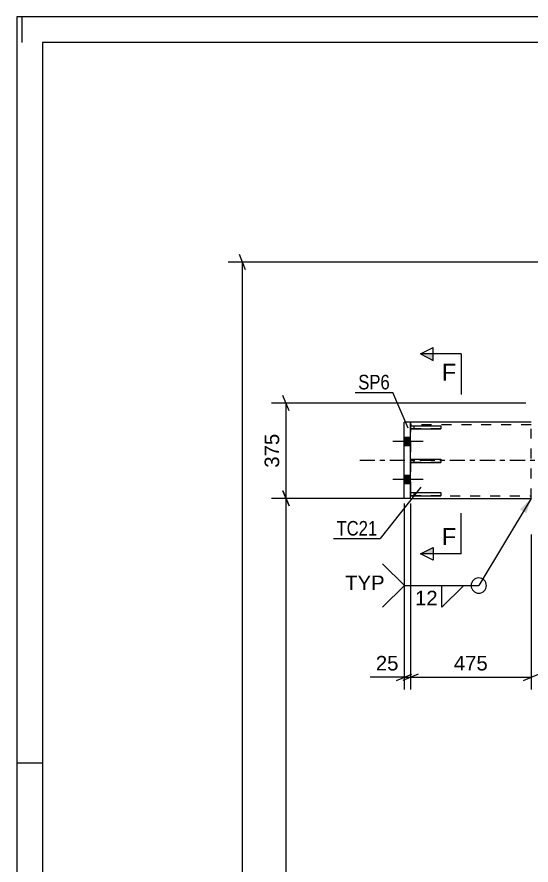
# Model space of a CAD drawing. Header units: millimetres. Extents: x -315 to 526, y -215 to 379.
# Drawn here: x -315.3 to -214, y 211.9 to 379 of the extents above; entities that cross this region are included whole.
import ezdxf

# ---------------------------------------------------------------- set-up
doc = ezdxf.new("R2010")
doc.units = ezdxf.units.MM
doc.linetypes.add('DXK_LINE_DOT2', pattern=[3.9198, 1.9599, -1.9599])
doc.linetypes.add('DXK_LINE_DOT3', pattern=[5.9187, 2.979, -0.9799, 0.9799, -0.9799])
doc.styles.add('Arial', font='arial.ttf', dxfattribs={"height": 0.2})
doc.styles.add('Arial Narrow', font='ARIALN.TTF', dxfattribs={"height": 0.2})

# ---------------------------------------------------------------- blocks, each defined once
blk = doc.blocks.new('Unknown-284857918-17864')
at = {"color": 5, "linetype": 'Continuous'}
for p, q in [((525.75, 378.96), (-315.25, 378.96)), ((-315.25, 378.96), (-315.25, -215.04)), ((-314.25, 373.96), (-314.25, 378.96)), ((520.75, 373.96), (-310.25, 373.96)), ((-310.25, 373.96), (-310.25, -210.04)), ((-310.25, 231.96), (-315.25, 231.96))]:
    blk.add_line(p, q, dxfattribs=at)
blk = doc.blocks.new('Part-284857918-27376 - 27339')
at = {"color": 2, "linetype": 'Continuous'}
for p, q in [((-213.98, 299.12), (-237.73, 299.12)), ((-237.73, 284.12), (-213.98, 284.12))]:
    blk.add_line(p, q, dxfattribs=at)
at = {"color": 7, "linetype": 'DXK_LINE_DOT2'}
for p, q in [((-237.73, 299.12), (-237.73, 284.12)), ((-213.98, 284.12), (-213.98, 299.12)), ((-213.98, 298.62), (-237.73, 298.62)), ((-237.73, 284.62), (-213.98, 284.62))]:
    blk.add_line(p, q, dxfattribs=at)
at = {"color": 7, "linetype": 'DXK_LINE_DOT3'}
blk.add_line((-247.73, 291.62), (-203.98, 291.62), dxfattribs=at)
blk = doc.blocks.new('Part-284857918-27378 - 27339')
at = {"color": 2, "linetype": 'Continuous'}
for p, q in [((-237.73, 291.81), (-231.73, 291.81)), ((-237.73, 291.81), (-237.73, 291.21)), ((-237.73, 291.21), (-231.73, 291.21)), ((-231.73, 291.81), (-231.73, 291.21))]:
    blk.add_line(p, q, dxfattribs=at)
at = {"color": 7, "linetype": 'DXK_LINE_DOT2'}
blk.add_line((-236.98, 291.21), (-236.98, 291.81), dxfattribs=at)
blk = doc.blocks.new('Part-284857918-27379 - 27339')
at = {"color": 2, "linetype": 'Continuous'}
for p, q in [((-237.73, 298.39), (-231.73, 298.39)), ((-237.73, 298.39), (-237.73, 297.79)), ((-237.73, 297.79), (-231.73, 297.79)), ((-231.73, 298.39), (-231.73, 297.79))]:
    blk.add_line(p, q, dxfattribs=at)
at = {"color": 7, "linetype": 'DXK_LINE_DOT2'}
blk.add_line((-236.98, 297.79), (-236.98, 298.39), dxfattribs=at)
blk = doc.blocks.new('Part-284857918-27380 - 27339')
at = {"color": 2, "linetype": 'Continuous'}
for p, q in [((-237.73, 285.24), (-231.73, 285.24)), ((-237.73, 285.24), (-237.73, 284.64)), ((-237.73, 284.64), (-231.73, 284.64)), ((-231.73, 285.24), (-231.73, 284.64))]:
    blk.add_line(p, q, dxfattribs=at)
at = {"color": 7, "linetype": 'DXK_LINE_DOT2'}
blk.add_line((-236.98, 284.64), (-236.98, 285.24), dxfattribs=at)
blk = doc.blocks.new('Part-284857918-27381 - 27339')
at = {"color": 7, "linetype": 'DXK_LINE_DOT2'}
for p, q in [((-237.73, 291.21), (-237.73, 291.81)), ((-237.73, 291.81), (-231.73, 291.81)), ((-231.73, 291.21), (-237.73, 291.21)), ((-236.98, 291.21), (-236.98, 291.81)), ((-231.73, 291.81), (-231.73, 291.21))]:
    blk.add_line(p, q, dxfattribs=at)
blk = doc.blocks.new('Part-284857918-27382 - 27339')
at = {"color": 7, "linetype": 'DXK_LINE_DOT2'}
for p, q in [((-237.73, 297.79), (-237.73, 298.39)), ((-237.73, 298.39), (-231.73, 298.39)), ((-231.73, 297.79), (-237.73, 297.79)), ((-236.98, 297.79), (-236.98, 298.39)), ((-231.73, 298.39), (-231.73, 297.79))]:
    blk.add_line(p, q, dxfattribs=at)
blk = doc.blocks.new('Part-284857918-27383 - 27339')
at = {"color": 7, "linetype": 'DXK_LINE_DOT2'}
for p, q in [((-237.73, 284.64), (-237.73, 285.24)), ((-237.73, 285.24), (-231.73, 285.24)), ((-231.73, 284.64), (-237.73, 284.64)), ((-236.98, 284.64), (-236.98, 285.24)), ((-231.73, 285.24), (-231.73, 284.64))]:
    blk.add_line(p, q, dxfattribs=at)
blk = doc.blocks.new('Part-284857918-27384 - 27339')
at = {"color": 2, "linetype": 'Continuous'}
for p, q in [((-237.73, 299.12), (-238.98, 299.12)), ((-238.98, 284.12), (-238.98, 299.12)), ((-237.73, 284.12), (-237.73, 299.12)), ((-237.73, 284.12), (-238.98, 284.12))]:
    blk.add_line(p, q, dxfattribs=at)
blk = doc.blocks.new('Bolt-284857918-27458 - 27339')
at = {"linetype": 'Continuous'}
for points in [[(-238.98, 296.2), (-238.98, 294.55), (-237.73, 294.55), (-237.73, 296.2)], [(-238.98, 296.2), (-238.98, 294.55), (-237.73, 294.55), (-237.73, 296.2)], [(-238.98, 288.7), (-238.98, 287.05), (-237.73, 287.05), (-237.73, 288.7)], [(-238.98, 288.7), (-238.98, 287.05), (-237.73, 287.05), (-237.73, 288.7)]]:
    blk.add_hatch(color=1, dxfattribs=at).paths.add_polyline_path(points)
at = {"color": 1, "linetype": 'Continuous'}
for p, q in [((-238.98, 296.2), (-237.73, 296.2)), ((-238.98, 296.2), (-237.73, 296.2)), ((-241.18, 295.37), (-235.23, 295.37)), ((-241.18, 295.37), (-235.23, 295.37)), ((-238.98, 294.55), (-237.73, 294.55)), ((-238.98, 294.55), (-237.73, 294.55)), ((-241.18, 287.87), (-235.23, 287.87)), ((-241.18, 287.87), (-235.23, 287.87)), ((-238.98, 288.7), (-237.73, 288.7)), ((-238.98, 288.7), (-237.73, 288.7)), ((-238.98, 287.05), (-237.73, 287.05)), ((-238.98, 287.05), (-237.73, 287.05))]:
    blk.add_line(p, q, dxfattribs=at)
blk = doc.blocks.new('StraightDimension-284857918-37307 - 27339')
at = {"color": 7, "linetype": 'Continuous'}
for p, q in [((-270.2, 329.15), (-271.4, 332.15)), ((-202.55, 330.65), (-273.65, 330.65)), ((-270.8, -1.18), (-270.8, 330.65))]:
    blk.add_line(p, q, dxfattribs=at)
blk = doc.blocks.new('StraightDimension-284857918-30742 - 27339')
at = {"color": 7, "linetype": 'Continuous'}
for p, q in [((-238.98, 283.12), (-238.98, 246.46)), ((-237.73, 283.12), (-237.73, 246.46)), ((-240.48, 248.26), (-237.48, 249.46)), ((-236.23, 249.46), (-239.23, 248.26)), ((-238.98, 248.86), (-237.73, 248.86))]:
    blk.add_line(p, q, dxfattribs=at)
at = {"color": 0}
blk.add_wipeout([(-239.5, 249.61), (-239.5, 253.81), (-245.15, 253.81), (-245.15, 249.61)], dxfattribs=at)
at = {"color": 7, "linetype": 'Continuous'}
blk.add_line((-238.98, 248.86), (-245.68, 248.86), dxfattribs=at)
blk.add_line((-238.98, 248.86), (-245.68, 248.86), dxfattribs=at)
at = {"color": 3, "style": 'Arial'}
blk.add_text('25', height=2.865, dxfattribs=at).set_placement((-244.55, 250.21))
blk = doc.blocks.new('StraightDimension-284857918-29899 - 27339')
at = {"color": 7, "linetype": 'Continuous'}
for p, q in [((-261.65, 301.37), (-262.85, 304.37)), ((-215.03, 302.87), (-265.1, 302.87)), ((-262.25, 284.12), (-262.25, 302.87)), ((-238.73, 284.12), (-265.1, 284.12)), ((-262.85, 285.62), (-261.65, 282.62))]:
    blk.add_line(p, q, dxfattribs=at)
at = {"color": 0}
blk.add_wipeout([(-263, 297.43), (-267.2, 297.43), (-267.2, 289.56), (-263, 289.56)], dxfattribs=at)
at = {"color": 3, "style": 'Arial'}
blk.add_text('375', height=2.865, rotation=90.0002, dxfattribs=at).set_placement((-263.6, 290.16))
blk = doc.blocks.new('StraightDimension-284857918-29900 - 27339')
at = {"color": 7, "linetype": 'Continuous'}
for p, q in [((-238.73, 284.12), (-265.1, 284.12)), ((-261.65, 282.62), (-262.85, 285.62)), ((-262.25, 124.62), (-262.25, 284.12)), ((-262.85, 126.12), (-261.65, 123.12)), ((-238.73, 124.62), (-265.1, 124.62))]:
    blk.add_line(p, q, dxfattribs=at)
at = {"color": 0}
blk.add_wipeout([(-263, 209.42), (-267.2, 209.42), (-267.2, 199.33), (-263, 199.33)], dxfattribs=at)
at = {"color": 3, "style": 'Arial'}
blk.add_text('3190', height=2.865, rotation=90.0002, dxfattribs=at).set_placement((-263.6, 199.93))
blk = doc.blocks.new('StraightDimension-284857918-30741 - 27339')
at = {"color": 7, "linetype": 'Continuous'}
for p, q in [((-237.73, 283.12), (-237.73, 246.46)), ((-213.98, 277.02), (-213.98, 246.46)), ((-236.23, 249.46), (-239.23, 248.26)), ((-215.48, 248.26), (-212.48, 249.46)), ((-237.73, 248.86), (-213.98, 248.86))]:
    blk.add_line(p, q, dxfattribs=at)
at = {"color": 0}
blk.add_wipeout([(-221.92, 249.61), (-221.92, 253.81), (-229.79, 253.81), (-229.79, 249.61)], dxfattribs=at)
at = {"color": 3, "style": 'Arial'}
blk.add_text('475', height=2.865, dxfattribs=at).set_placement((-229.19, 250.21))
blk = doc.blocks.new('Mark-284857918-30255 - 27339')
at = {"color": 0}
blk.add_wipeout([(-241.81, 305.59), (-241.81, 308.59), (-248.02, 308.59), (-248.02, 305.59)], dxfattribs=at)
blk.add_wipeout([(-241.81, 305.59), (-241.81, 308.59), (-248.02, 308.59), (-248.02, 305.59)], dxfattribs=at)
at = {"color": 30, "linetype": 'Continuous'}
for p in [(-248.62, 304.99), (-238.17, 297.94)]:
    blk.add_line(p, (-241.21, 304.99), dxfattribs=at)
at = {"color": 3, "style": 'Arial Narrow'}
blk.add_text('SP6', height=2.863, dxfattribs=at).set_placement((-248.02, 305.59))
blk = doc.blocks.new('Mark-284857918-30261 - 27339')
at = {"color": 0}
blk.add_wipeout([(-244.27, 276.79), (-244.27, 279.79), (-252.31, 279.79), (-252.31, 276.79)], dxfattribs=at)
blk.add_wipeout([(-244.27, 276.79), (-244.27, 279.79), (-252.31, 279.79), (-252.31, 276.79)], dxfattribs=at)
at = {"color": 30, "linetype": 'Continuous'}
for p in [(-235.69, 286.29), (-252.91, 276.19)]:
    blk.add_line(p, (-243.67, 276.19), dxfattribs=at)
at = {"color": 3, "style": 'Arial Narrow'}
blk.add_text('TC21', height=2.863, dxfattribs=at).set_placement((-252.31, 276.79))
blk = doc.blocks.new('SectionMark-284857918-33404 - 27339')
at = {"linetype": 'Continuous'}
for points in [[(-233.23, 312.56), (-233.23, 311.31), (-235.73, 312.56)], [(-233.23, 274.44), (-233.23, 273.19), (-235.73, 273.19)]]:
    blk.add_hatch(color=6, dxfattribs=at).paths.add_polyline_path(points)
at = {"color": 6, "linetype": 'Continuous'}
for p, q in [((-235.73, 312.56), (-233.23, 313.81)), ((-227.73, 312.56), (-235.73, 312.56)), ((-235.73, 312.56), (-233.23, 311.31)), ((-233.23, 311.31), (-233.23, 313.81)), ((-227.73, 312.56), (-227.73, 304.56)), ((-227.73, 273.19), (-227.73, 281.19)), ((-235.73, 273.19), (-233.23, 274.44)), ((-233.23, 274.44), (-233.23, 271.94)), ((-227.73, 273.19), (-235.73, 273.19)), ((-233.23, 271.94), (-235.73, 273.19))]:
    blk.add_line(p, q, dxfattribs=at)
at = {"color": 0, "linetype": 'Continuous'}
for points in [[(-228.73, 307.31), (-228.73, 310.81), (-231.58, 310.81), (-231.58, 307.31)], [(-228.73, 274.94), (-228.73, 278.44), (-231.58, 278.44), (-231.58, 274.94)]]:
    blk.add_wipeout(points, dxfattribs=at)
at = {"color": 3, "linetype": 'Continuous', "style": 'Arial'}
for p in [(-231.58, 307.31), (-231.58, 274.94)]:
    blk.add_text('F', height=3.34, dxfattribs=at).set_placement(p)
blk = doc.blocks.new('WeldMark-284857918-36997 - 27339')
at = {"linetype": 'Continuous'}
blk.add_hatch(color=30, dxfattribs=at).paths.add_polyline_path([(-216.16, 281.94), (-213.98, 284.12), (-214.88, 281.17)])
at = {"color": 30, "linetype": 'Continuous'}
blk.add_line((-213.98, 284.12), (-224.28, 266.94), dxfattribs=at)
at = {"color": 3, "linetype": 'Continuous'}
for q in [(-243.22, 271.23), (-243.22, 262.66)]:
    blk.add_line((-238.93, 266.94), q, dxfattribs=at)
for start, end in [(90, 270), (270, 90)]:
    blk.add_arc((-224.28, 266.94), 1.5, start, end, dxfattribs=at)
at = {"color": 0}
blk.add_wipeout([(-232.18, 262.84), (-232.18, 266.24), (-237.03, 266.24), (-237.03, 262.84)], dxfattribs=at)
at = {"color": 30, "linetype": 'Continuous'}
blk.add_line((-238.93, 266.94), (-224.28, 266.94), dxfattribs=at)
at = {"color": 3, "linetype": 'Continuous'}
for p, q in [((-231.53, 266.94), (-227.24, 266.94)), ((-227.24, 266.94), (-231.53, 262.66)), ((-231.53, 262.66), (-231.53, 266.94))]:
    blk.add_line(p, q, dxfattribs=at)
at = {"color": 3, "style": 'Arial'}
blk.add_text('12', height=2.865, dxfattribs=at).set_placement((-236.83, 263.04))
at = {"color": 0, "linetype": 'Continuous'}
blk.add_wipeout([(-242.83, 266.04), (-242.83, 269.04), (-250.61, 269.04), (-250.61, 266.04)], dxfattribs=at)
blk.add_wipeout([(-242.83, 266.04), (-242.83, 269.04), (-250.61, 269.04), (-250.61, 266.04)], dxfattribs=at)
at = {"color": 3, "linetype": 'Continuous', "style": 'Arial'}
blk.add_text('TYP', height=2.865, dxfattribs=at).set_placement((-250.61, 266.04))

msp = doc.modelspace()

# ---------------------------------------------------------------- block references
for name in ['Unknown-284857918-17864', 'Part-284857918-27376 - 27339', 'Part-284857918-27384 - 27339', 'Part-284857918-27379 - 27339', 'Part-284857918-27382 - 27339', 'Bolt-284857918-27458 - 27339', 'Part-284857918-27378 - 27339', 'Part-284857918-27381 - 27339', 'Part-284857918-27380 - 27339', 'Part-284857918-27383 - 27339']:
    msp.add_blockref(name, (0, 0))

# ---------------------------------------------------------------- next in the draw order: block references
msp.add_blockref('StraightDimension-284857918-37307 - 27339', (0, 0))

# ---------------------------------------------------------------- next in the draw order: block references
msp.add_blockref('StraightDimension-284857918-30742 - 27339', (0, 0))

# ---------------------------------------------------------------- next in the draw order: block references
msp.add_blockref('StraightDimension-284857918-29899 - 27339', (0, 0))

# ---------------------------------------------------------------- next in the draw order: block references
for name in ['Mark-284857918-30255 - 27339', 'StraightDimension-284857918-29900 - 27339']:
    msp.add_blockref(name, (0, 0))

# ---------------------------------------------------------------- next in the draw order: block references
msp.add_blockref('StraightDimension-284857918-30741 - 27339', (0, 0))

# ---------------------------------------------------------------- next in the draw order: block references
msp.add_blockref('Mark-284857918-30261 - 27339', (0, 0))

# ---------------------------------------------------------------- next in the draw order: block references
msp.add_blockref('SectionMark-284857918-33404 - 27339', (0, 0))

# ---------------------------------------------------------------- next in the draw order: block references
msp.add_blockref('WeldMark-284857918-36997 - 27339', (0, 0))

doc.saveas('drawing.dxf')
